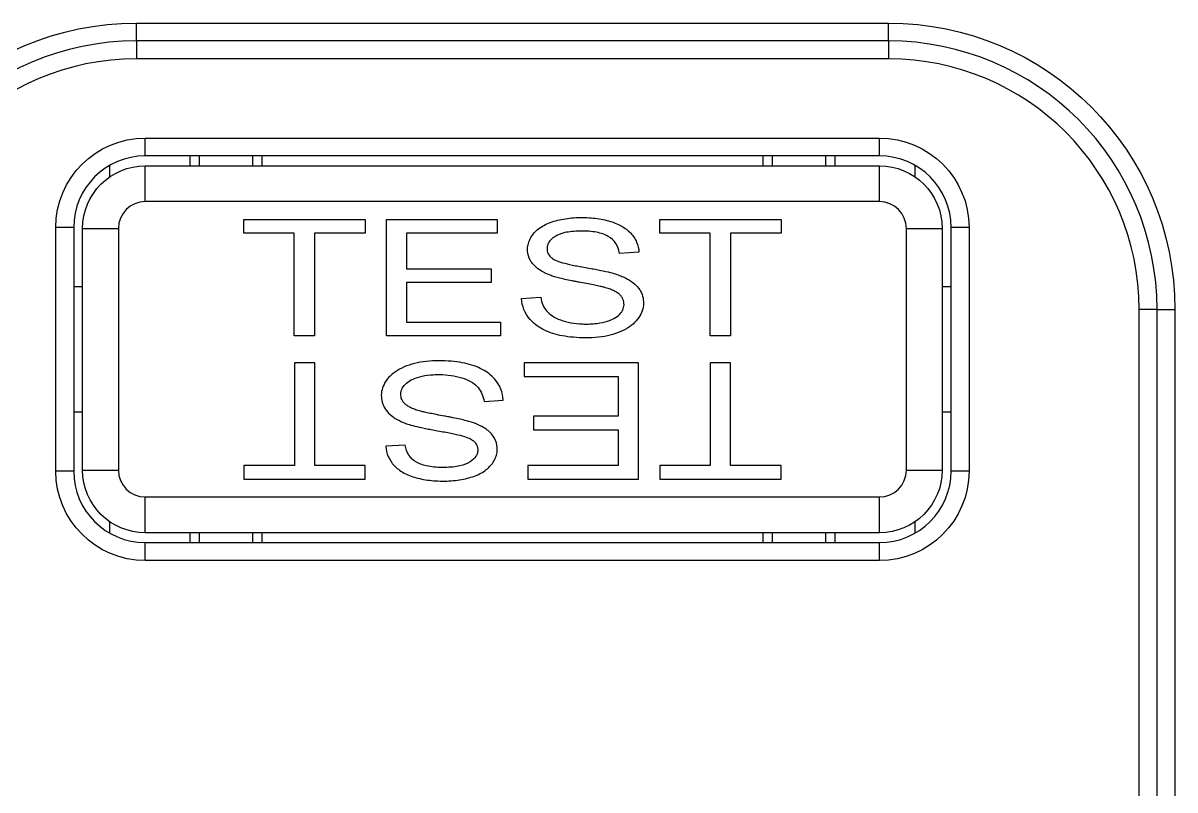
# Model space of a CAD drawing. Header units: inches. Extents: x -8 to 28.4, y -30 to 31.2.
# Drawn here: x 18.545 to 19.188, y 21.851 to 22.28 of the extents above; entities that cross this region are included whole.
import ezdxf

# ---------------------------------------------------------------- set-up
doc = ezdxf.new("R2010")
doc.units = ezdxf.units.IN
doc.header["$MEASUREMENT"] = 0
doc.layers.add('GEOMETRY', color=7, linetype='Continuous')
doc.layers.add('PSYMS', color=7, linetype='Continuous')

# ---------------------------------------------------------------- blocks, each defined once
blk = doc.blocks.new('GFRST15W')
at = {"layer": 'GEOMETRY'}
for p, q in [((0.665, 2.44075), (0.665, 2.45075)), ((0.665, 2.45075), (1.085, 2.45075)), ((0.665, 2.44075), (0.665, 2.45075)), ((0.665, 2.45075), (1.085, 2.45075)), ((1.085, 2.44075), (1.085, 2.45075)), ((1.085, 2.44075), (1.085, 2.45075)), ((0.665, 2.44075), (0.665, 2.43075)), ((1.085, 2.44075), (0.665, 2.44075)), ((0.665, 2.44075), (0.665, 2.43075)), ((1.085, 2.44075), (0.665, 2.44075)), ((1.085, 2.44075), (1.085, 2.43075)), ((1.085, 2.44075), (1.085, 2.43075)), ((1.085, 2.43075), (0.665, 2.43075)), ((1.085, 2.43075), (0.665, 2.43075)), ((0.67, 2.3765), (0.67, 2.3865)), ((0.67, 2.3865), (1.08, 2.3865)), ((0.67, 2.3765), (0.67, 2.3865)), ((0.67, 2.3865), (1.08, 2.3865)), ((1.08, 2.3765), (1.08, 2.3865)), ((1.08, 2.3765), (1.08, 2.3865)), ((1.08, 2.3765), (0.67, 2.3765)), ((1.08, 2.3765), (0.67, 2.3765)), ((0.695, 2.371), (0.695, 2.3765)), ((0.695, 2.371), (0.695, 2.3765)), ((0.7, 2.3765), (0.7, 2.371)), ((0.7, 2.3765), (0.7, 2.371)), ((0.73, 2.371), (0.73, 2.3765)), ((0.73, 2.371), (0.73, 2.3765)), ((0.735, 2.3765), (0.735, 2.371)), ((0.735, 2.3765), (0.735, 2.371)), ((1.015, 2.371), (1.015, 2.3765)), ((1.015, 2.371), (1.015, 2.3765)), ((1.02, 2.3765), (1.02, 2.371)), ((1.02, 2.3765), (1.02, 2.371)), ((1.05, 2.371), (1.05, 2.3765)), ((1.05, 2.371), (1.05, 2.3765)), ((1.055, 2.3765), (1.055, 2.371)), ((1.055, 2.3765), (1.055, 2.371)), ((0.65, 2.37114), (0.65, 2.36472)), ((0.67, 2.351), (0.67, 2.371)), ((0.67, 2.371), (1.08, 2.371)), ((1.08, 2.351), (1.08, 2.371)), ((1.1, 2.36472), (1.1, 2.37114)), ((1.08, 2.351), (0.67, 2.351)), ((0.63, 2.3365), (0.62, 2.3365)), ((0.62, 2.2005), (0.62, 2.3365)), ((0.63, 2.3365), (0.62, 2.3365)), ((0.62, 2.2005), (0.62, 2.3365)), ((0.63, 2.3365), (0.63, 2.2005)), ((0.63, 2.3365), (0.63, 2.2005)), ((0.635, 2.336), (0.655, 2.336)), ((0.635, 2.201), (0.635, 2.336)), ((0.655, 2.336), (0.655, 2.201)), ((0.725, 2.341), (0.79275, 2.341)), ((0.725, 2.33333), (0.725, 2.341)), ((0.79275, 2.341), (0.79275, 2.33333)), ((0.8046, 2.341), (0.86641, 2.341)), ((0.8046, 2.276), (0.8046, 2.341)), ((0.86641, 2.341), (0.86641, 2.33333)), ((0.95725, 2.341), (1.025, 2.341)), ((0.95725, 2.33333), (0.95725, 2.341)), ((1.025, 2.341), (1.025, 2.33333)), ((1.095, 2.336), (1.115, 2.336)), ((1.095, 2.201), (1.095, 2.336)), ((1.115, 2.336), (1.115, 2.201)), ((1.13, 2.3365), (1.12, 2.3365)), ((1.12, 2.2005), (1.12, 2.3365)), ((1.13, 2.3365), (1.12, 2.3365)), ((1.12, 2.2005), (1.12, 2.3365)), ((1.13, 2.3365), (1.13, 2.2005)), ((1.13, 2.3365), (1.13, 2.2005)), ((0.75317, 2.33333), (0.725, 2.33333)), ((0.75317, 2.276), (0.75317, 2.33333)), ((0.79275, 2.33333), (0.76447, 2.33333)), ((0.76447, 2.33333), (0.76447, 2.276)), ((0.81591, 2.33333), (0.81591, 2.31341)), ((0.86641, 2.33333), (0.81591, 2.33333)), ((0.98542, 2.33333), (0.95725, 2.33333)), ((0.98542, 2.276), (0.98542, 2.33333)), ((1.025, 2.33333), (0.99672, 2.33333)), ((0.99672, 2.33333), (0.99672, 2.276)), ((0.94566, 2.32269), (0.93481, 2.32206)), ((0.81591, 2.31341), (0.86321, 2.31341)), ((0.86321, 2.31341), (0.86321, 2.3058)), ((0.63, 2.3035), (0.635, 2.3035)), ((0.81591, 2.3058), (0.81591, 2.28367)), ((0.86321, 2.3058), (0.81591, 2.3058)), ((1.115, 2.3035), (1.12, 2.3035)), ((0.88016, 2.29689), (0.89083, 2.2976)), ((1.235, 2.29075), (1.225, 2.29075)), ((1.225, 1.81575), (1.225, 2.29075)), ((1.235, 2.29075), (1.225, 2.29075)), ((1.225, 1.81575), (1.225, 2.29075)), ((1.235, 2.29075), (1.245, 2.29075)), ((1.235, 1.81575), (1.235, 2.29075)), ((1.235, 2.29075), (1.245, 2.29075)), ((1.235, 1.81575), (1.235, 2.29075)), ((1.245, 2.29075), (1.245, 1.81575)), ((1.245, 2.29075), (1.245, 1.81575)), ((0.81591, 2.28367), (0.8684, 2.28367)), ((0.8684, 2.28367), (0.8684, 2.276)), ((0.76447, 2.276), (0.75317, 2.276)), ((0.8684, 2.276), (0.8046, 2.276)), ((0.99672, 2.276), (0.98542, 2.276)), ((0.76458, 2.261), (0.75328, 2.261)), ((0.75328, 2.261), (0.75328, 2.20367)), ((0.76458, 2.20367), (0.76458, 2.261)), ((0.9454, 2.261), (0.8816, 2.261)), ((0.8816, 2.261), (0.8816, 2.25333)), ((0.9454, 2.196), (0.9454, 2.261)), ((0.99683, 2.261), (0.98553, 2.261)), ((0.98553, 2.261), (0.98553, 2.20367)), ((0.99683, 2.20367), (0.99683, 2.261)), ((0.8816, 2.25333), (0.93409, 2.25333)), ((0.93409, 2.25333), (0.93409, 2.2312)), ((0.85917, 2.2394), (0.86984, 2.24011)), ((0.63, 2.2335), (0.635, 2.2335)), ((1.115, 2.2335), (1.12, 2.2335)), ((0.93409, 2.2312), (0.88679, 2.2312)), ((0.88679, 2.2312), (0.88679, 2.22359)), ((0.88679, 2.22359), (0.93409, 2.22359)), ((0.93409, 2.22359), (0.93409, 2.20367)), ((0.81519, 2.21494), (0.80434, 2.21431)), ((0.63, 2.2005), (0.62, 2.2005)), ((0.63, 2.2005), (0.62, 2.2005)), ((0.635, 2.201), (0.655, 2.201)), ((0.75328, 2.20367), (0.725, 2.20367)), ((0.725, 2.20367), (0.725, 2.196)), ((0.79275, 2.20367), (0.76458, 2.20367)), ((0.79275, 2.196), (0.79275, 2.20367)), ((0.93409, 2.20367), (0.88359, 2.20367)), ((0.88359, 2.20367), (0.88359, 2.196)), ((0.98553, 2.20367), (0.95725, 2.20367)), ((0.95725, 2.20367), (0.95725, 2.196)), ((1.025, 2.20367), (0.99683, 2.20367)), ((1.025, 2.196), (1.025, 2.20367)), ((1.095, 2.201), (1.115, 2.201)), ((1.13, 2.2005), (1.12, 2.2005)), ((1.13, 2.2005), (1.12, 2.2005)), ((0.725, 2.196), (0.79275, 2.196)), ((0.88359, 2.196), (0.9454, 2.196)), ((0.95725, 2.196), (1.025, 2.196)), ((0.67, 2.166), (0.67, 2.186)), ((0.67, 2.186), (1.08, 2.186)), ((1.08, 2.166), (1.08, 2.186)), ((0.65, 2.17228), (0.65, 2.16586)), ((1.1, 2.16586), (1.1, 2.17228)), ((1.08, 2.166), (0.67, 2.166)), ((0.695, 2.1605), (0.695, 2.166)), ((0.695, 2.1605), (0.695, 2.166)), ((0.7, 2.166), (0.7, 2.1605)), ((0.7, 2.166), (0.7, 2.1605)), ((0.73, 2.1605), (0.73, 2.166)), ((0.73, 2.1605), (0.73, 2.166)), ((0.735, 2.166), (0.735, 2.1605)), ((0.735, 2.166), (0.735, 2.1605)), ((1.015, 2.1605), (1.015, 2.166)), ((1.015, 2.1605), (1.015, 2.166)), ((1.02, 2.166), (1.02, 2.1605)), ((1.02, 2.166), (1.02, 2.1605)), ((1.05, 2.1605), (1.05, 2.166)), ((1.05, 2.1605), (1.05, 2.166)), ((1.055, 2.166), (1.055, 2.1605)), ((1.055, 2.166), (1.055, 2.1605)), ((0.67, 2.1505), (0.67, 2.1605)), ((0.67, 2.1605), (1.08, 2.1605)), ((0.67, 2.1505), (0.67, 2.1605)), ((0.67, 2.1605), (1.08, 2.1605)), ((1.08, 2.1505), (1.08, 2.1605)), ((1.08, 2.1505), (1.08, 2.1605)), ((1.08, 2.1505), (0.67, 2.1505)), ((1.08, 2.1505), (0.67, 2.1505))]:
    blk.add_line(p, q, dxfattribs=at)
at = {"layer": 'GEOMETRY', "extrusion": (0, 0, -1)}
for centre, radius, start, end in [((-0.665, 2.29075), 0.16, 0, 90), ((-0.665, 2.29075), 0.16, 0, 90), ((-1.085, 2.29075), 0.16, 90, 180), ((-1.085, 2.29075), 0.16, 90, 180), ((-0.67, 2.3365), 0.05, 0, 90), ((-0.67, 2.3365), 0.05, 0, 90), ((-1.08, 2.3365), 0.05, 90, 180), ((-1.08, 2.3365), 0.05, 90, 180), ((-0.67, 2.336), 0.035, 0, 90), ((-1.08, 2.336), 0.035, 90, 180), ((-0.67, 2.2005), 0.05, 270, 0), ((-0.67, 2.2005), 0.05, 270, 0), ((-0.67, 2.201), 0.035, 270, 0), ((-1.08, 2.201), 0.035, 180, 270), ((-1.08, 2.2005), 0.05, 180, 270), ((-1.08, 2.2005), 0.05, 180, 270)]:
    blk.add_arc(centre, radius, start, end, dxfattribs=at)
at = {"layer": 'GEOMETRY'}
for centre, radius, start, end in [((0.665, 2.29075), 0.15, 90, 180), ((0.665, 2.29075), 0.15, 90, 180), ((1.085, 2.29075), 0.15, 0, 90), ((1.085, 2.29075), 0.15, 0, 90), ((0.665, 2.29075), 0.14, 90, 180), ((0.665, 2.29075), 0.14, 90, 180), ((1.085, 2.29075), 0.14, 0, 90), ((1.085, 2.29075), 0.14, 0, 90), ((0.67, 2.3365), 0.04, 90, 180), ((0.67, 2.3365), 0.04, 90, 180), ((1.08, 2.3365), 0.04, 0, 90), ((1.08, 2.3365), 0.04, 0, 90), ((0.67, 2.336), 0.015, 90, 180), ((1.08, 2.336), 0.015, 0, 90), ((0.67, 2.2005), 0.04, 180, 270), ((0.67, 2.2005), 0.04, 180, 270), ((0.67, 2.201), 0.015, 180, 270), ((1.08, 2.201), 0.015, 270, 0), ((1.08, 2.2005), 0.04, 270, 0), ((1.08, 2.2005), 0.04, 270, 0)]:
    blk.add_arc(centre, radius, start, end, dxfattribs=at)
for points, knots in [([(0.89083, 2.2976), (0.89107, 2.29605), (0.89186, 2.29321), (0.89393, 2.28978), (0.89706, 2.28706), (0.90169, 2.28479), (0.90759, 2.28318), (0.9129, 2.28261), (0.91758, 2.28258), (0.92194, 2.28285), (0.92691, 2.28372), (0.93183, 2.28552), (0.93514, 2.28804), (0.93707, 2.29095), (0.93754, 2.29422), (0.93678, 2.29674), (0.93552, 2.2985), (0.93424, 2.2997), (0.93253, 2.30081), (0.93038, 2.30181), (0.92826, 2.30255), (0.92631, 2.3031), (0.92404, 2.30364), (0.92109, 2.30427), (0.91743, 2.305), (0.91378, 2.30569), (0.91052, 2.30628), (0.90602, 2.30715), (0.90162, 2.30814), (0.89778, 2.30923), (0.89556, 2.31003), (0.89373, 2.31083), (0.89142, 2.312), (0.88896, 2.31358), (0.88662, 2.31574), (0.88434, 2.31892), (0.88332, 2.32243), (0.8835, 2.32627), (0.8845, 2.32986), (0.88733, 2.33425), (0.893, 2.33837), (0.90112, 2.34106), (0.9087, 2.34209), (0.91544, 2.34215), (0.92178, 2.34176), (0.92895, 2.34046), (0.93615, 2.33764), (0.94136, 2.33356), (0.9447, 2.32846), (0.94556, 2.32469), (0.94566, 2.32269)], [0, 0, 0, 0, 0.03125, 0.0625, 0.09375, 0.125, 0.15625, 0.1875, 0.203125, 0.21875, 0.25, 0.28125, 0.3125, 0.34375, 0.375, 0.40625, 0.421875, 0.4375, 0.453125, 0.46875, 0.484375, 0.492188, 0.5, 0.507812, 0.515625, 0.523438, 0.527344, 0.53125, 0.546875, 0.554688, 0.5625, 0.570312, 0.578125, 0.59375, 0.609375, 0.625, 0.65625, 0.671875, 0.6875, 0.71875, 0.75, 0.78125, 0.8125, 0.828125, 0.84375, 0.875, 0.90625, 0.9375, 0.96875, 1, 1, 1, 1]), ([(0.93481, 2.32206), (0.93451, 2.32418), (0.93316, 2.32789), (0.92965, 2.33118), (0.92567, 2.333), (0.92202, 2.33395), (0.91781, 2.33448), (0.91272, 2.33458), (0.90811, 2.33432), (0.90294, 2.33352), (0.89821, 2.33155), (0.89551, 2.32886), (0.89445, 2.3265), (0.89418, 2.32384), (0.89499, 2.32144), (0.89688, 2.31948), (0.89882, 2.31821), (0.90268, 2.31689), (0.90732, 2.31577), (0.91186, 2.31487), (0.91584, 2.31419), (0.91954, 2.31352), (0.92397, 2.31268), (0.92863, 2.31167), (0.93278, 2.31057), (0.93555, 2.30955), (0.93907, 2.30799), (0.94262, 2.30577), (0.94671, 2.30163), (0.9485, 2.29663), (0.94803, 2.29101), (0.94639, 2.28713), (0.94345, 2.28333), (0.93941, 2.28018), (0.93425, 2.2777), (0.92811, 2.2759), (0.92153, 2.27493), (0.91411, 2.27483), (0.90739, 2.27526), (0.89946, 2.27652), (0.89142, 2.27936), (0.88674, 2.28302), (0.88486, 2.2852)], [0, 0, 0, 0, 0.03125, 0.0625, 0.078125, 0.09375, 0.109375, 0.125, 0.140625, 0.15625, 0.1875, 0.21875, 0.234375, 0.25, 0.28125, 0.296875, 0.3125, 0.328125, 0.34375, 0.351562, 0.359375, 0.367188, 0.375, 0.390625, 0.40625, 0.421875, 0.4375, 0.46875, 0.5, 0.5625, 0.59375, 0.625, 0.65625, 0.6875, 0.71875, 0.75, 0.78125, 0.8125, 0.84375, 0.875, 0.9375, 1, 1, 1, 1]), ([(0.86514, 2.2518), (0.86326, 2.25398), (0.85858, 2.25764), (0.85054, 2.26048), (0.84261, 2.26174), (0.83589, 2.26217), (0.82847, 2.26207), (0.82189, 2.2611), (0.81575, 2.2593), (0.81059, 2.25682), (0.80655, 2.25367), (0.80361, 2.24987), (0.80197, 2.24599), (0.8015, 2.24037), (0.80329, 2.23537), (0.80738, 2.23123), (0.81093, 2.22901), (0.81445, 2.22745), (0.81722, 2.22643), (0.82137, 2.22533), (0.82603, 2.22432), (0.83046, 2.22348), (0.83416, 2.22281), (0.83814, 2.22213), (0.84268, 2.22123), (0.84732, 2.22011), (0.85118, 2.21879), (0.85312, 2.21752), (0.85501, 2.21556), (0.85582, 2.21316), (0.85555, 2.2105), (0.85449, 2.20814), (0.85179, 2.20545), (0.84706, 2.20348), (0.84189, 2.20268), (0.83728, 2.20242), (0.83219, 2.20252), (0.82798, 2.20305), (0.82433, 2.204), (0.82035, 2.20582), (0.81684, 2.20911), (0.81549, 2.21282), (0.81519, 2.21494)], [0, 0, 0, 0, 0.0625, 0.125, 0.15625, 0.1875, 0.21875, 0.25, 0.28125, 0.3125, 0.34375, 0.375, 0.40625, 0.4375, 0.5, 0.53125, 0.5625, 0.578125, 0.59375, 0.609375, 0.625, 0.632812, 0.640625, 0.648438, 0.65625, 0.671875, 0.6875, 0.703125, 0.71875, 0.75, 0.765625, 0.78125, 0.8125, 0.84375, 0.859375, 0.875, 0.890625, 0.90625, 0.921875, 0.9375, 0.96875, 1, 1, 1, 1]), ([(0.80434, 2.21431), (0.80444, 2.21231), (0.8053, 2.20854), (0.80864, 2.20344), (0.81385, 2.19936), (0.82105, 2.19654), (0.82822, 2.19524), (0.83456, 2.19485), (0.8413, 2.19491), (0.84888, 2.19594), (0.857, 2.19863), (0.86267, 2.20275), (0.8655, 2.20714), (0.8665, 2.21073), (0.86668, 2.21457), (0.86566, 2.21808), (0.86338, 2.22126), (0.86104, 2.22342), (0.85858, 2.225), (0.85627, 2.22617), (0.85444, 2.22697), (0.85222, 2.22777), (0.84838, 2.22886), (0.84398, 2.22985), (0.83948, 2.23072), (0.83622, 2.23131), (0.83257, 2.232), (0.82891, 2.23273), (0.82596, 2.23336), (0.82369, 2.2339), (0.82174, 2.23445), (0.81962, 2.23519), (0.81747, 2.23619), (0.81576, 2.2373), (0.81448, 2.2385), (0.81322, 2.24026), (0.81246, 2.24278), (0.81293, 2.24605), (0.81486, 2.24896), (0.81817, 2.25148), (0.82309, 2.25328), (0.82806, 2.25415), (0.83242, 2.25442), (0.8371, 2.25439), (0.84241, 2.25382), (0.84831, 2.25221), (0.85294, 2.24994), (0.85607, 2.24722), (0.85814, 2.24379), (0.85893, 2.24095), (0.85917, 2.2394)], [0, 0, 0, 0, 0.03125, 0.0625, 0.09375, 0.125, 0.15625, 0.171875, 0.1875, 0.21875, 0.25, 0.28125, 0.3125, 0.328125, 0.34375, 0.375, 0.390625, 0.40625, 0.421875, 0.429688, 0.4375, 0.445312, 0.453125, 0.46875, 0.472656, 0.476562, 0.484375, 0.492188, 0.5, 0.507812, 0.515625, 0.53125, 0.546875, 0.5625, 0.578125, 0.59375, 0.625, 0.65625, 0.6875, 0.71875, 0.75, 0.78125, 0.796875, 0.8125, 0.84375, 0.875, 0.90625, 0.9375, 0.96875, 1, 1, 1, 1])]:
    blk.add_open_spline(points, degree=3, knots=knots, dxfattribs=at)
for points in [[(0.88486, 2.2852), (0.88189, 2.28864), (0.88031, 2.29253), (0.88016, 2.29689)], [(0.86984, 2.24011), (0.86969, 2.24447), (0.86811, 2.24836), (0.86514, 2.2518)]]:
    blk.add_open_spline(points, degree=3, dxfattribs=at)

msp = doc.modelspace()

# ---------------------------------------------------------------- block references
at = {"layer": 'PSYMS'}
msp.add_blockref('GFRST15W', (17.94282, 19.82899), dxfattribs=at)

doc.saveas('drawing.dxf')
